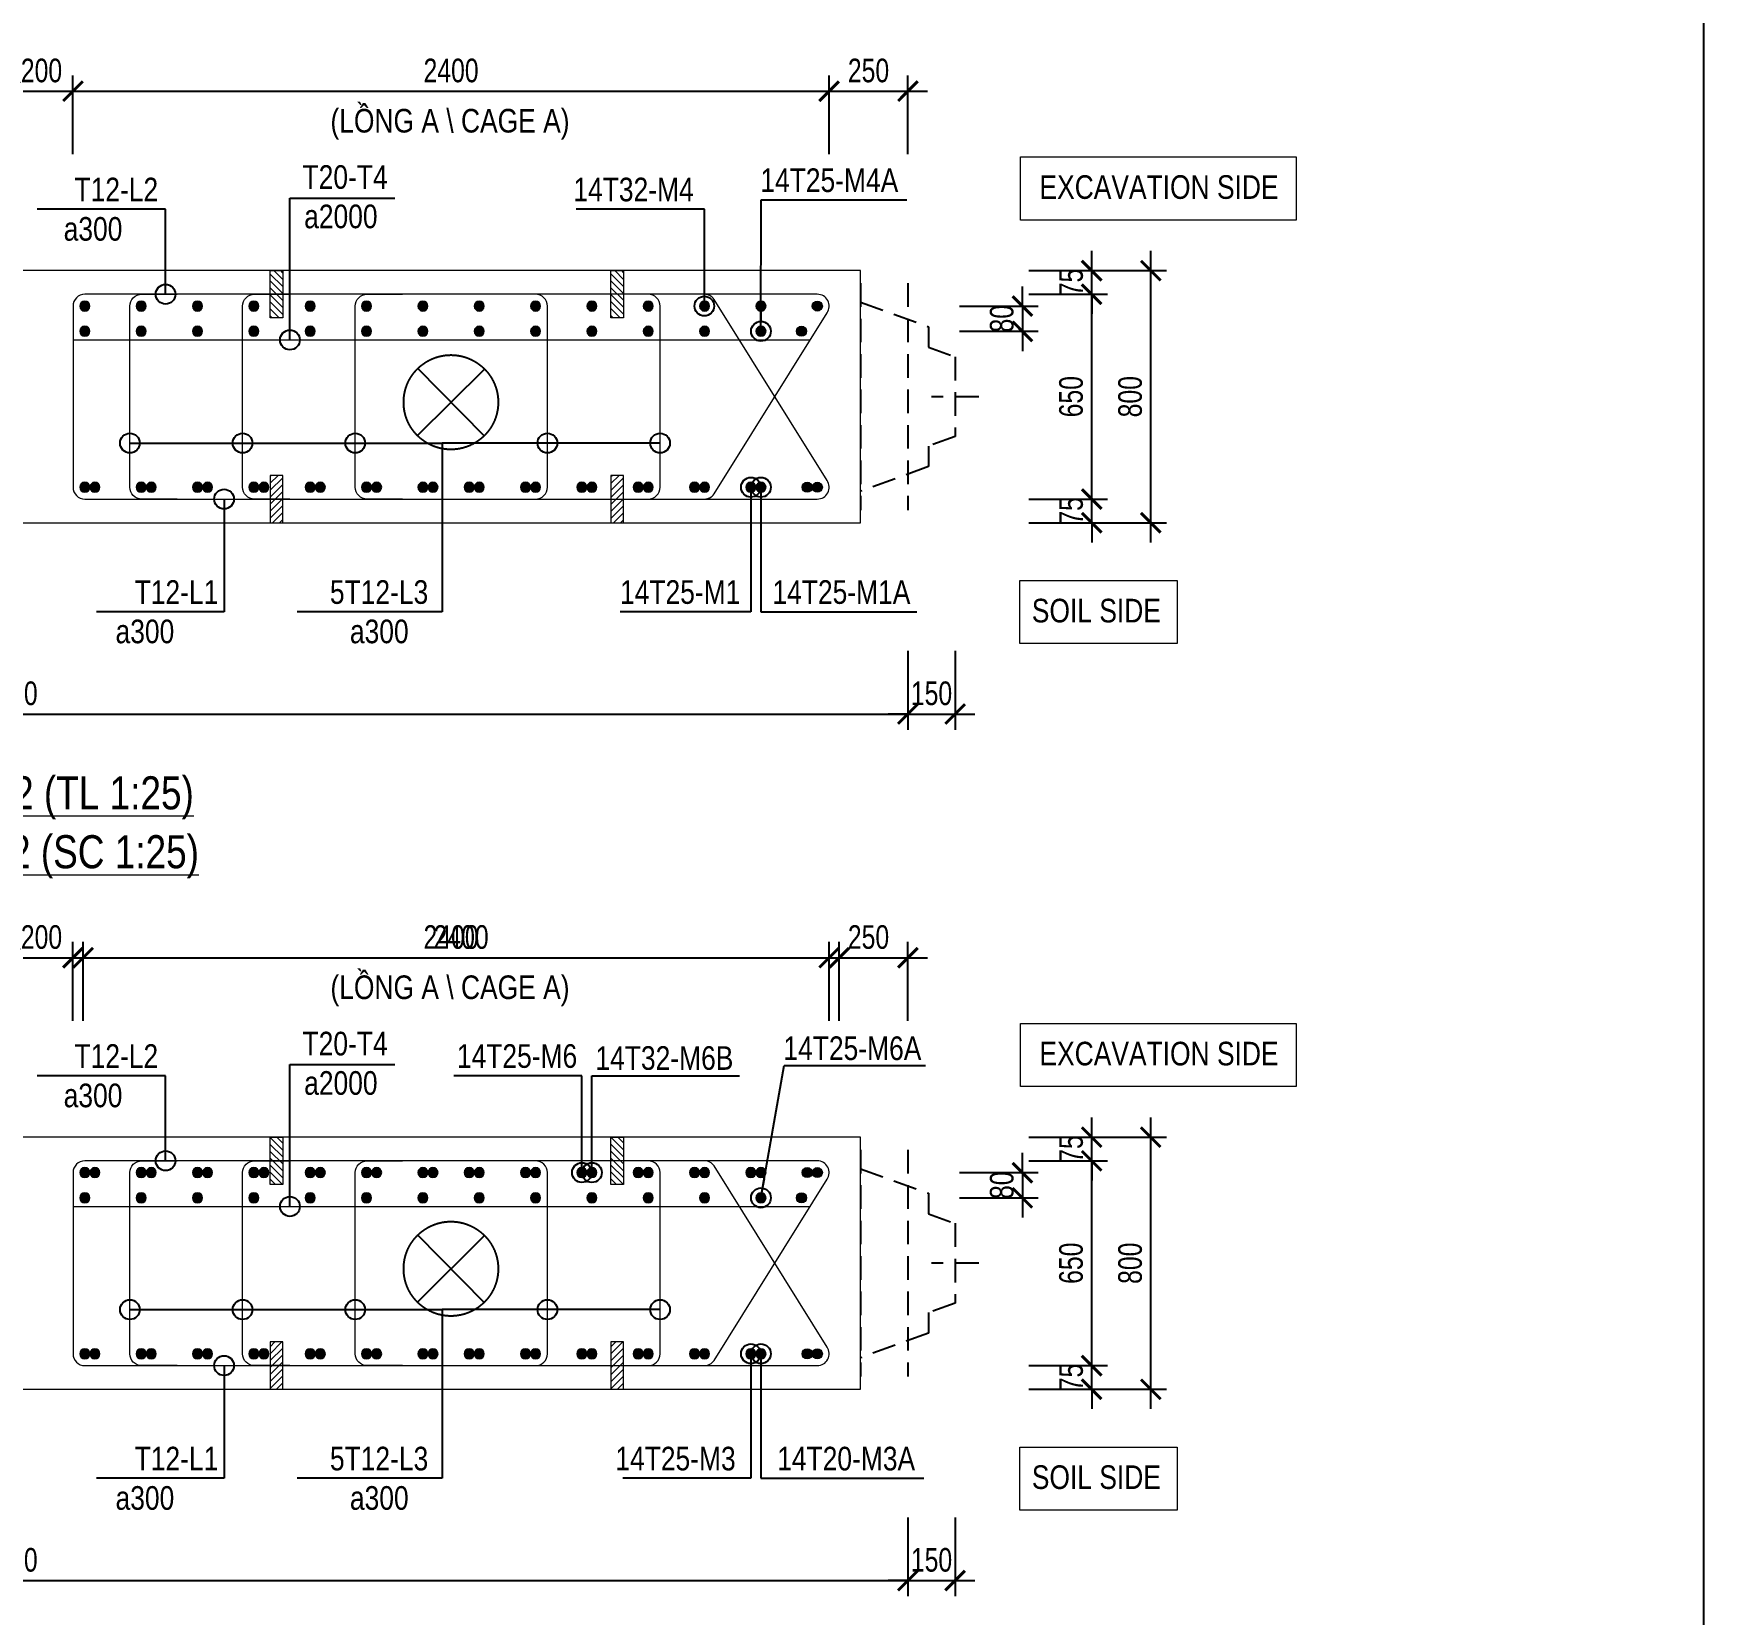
# Model space of a CAD drawing. Header units: millimetres. Extents: x 2746337 to 7547699, y -363432 to 15720.
# Drawn here: x 2818645 to 2839854, y -126218 to -106147 of the extents above; entities that cross this region are included whole.
import ezdxf
from ezdxf.enums import TextEntityAlignment as Align

# ---------------------------------------------------------------- set-up
doc = ezdxf.new("R2010")
doc.units = ezdxf.units.MM
doc.header["$LTSCALE"] = 1200
doc.header["$PDMODE"] = 3
doc.linetypes.add('CENTER', pattern=[2, 1.25, -0.25, 0.25, -0.25])
doc.linetypes.add('HIDDEN', pattern=[0.375, 0.25, -0.125])
for name, color, linetype, lineweight in [('5', 5, 'Continuous', 13), ('BOUND', 3, 'Continuous', 20), ('CWS', 8, 'HIDDEN', 9), ('ENOTE', 2, 'Continuous', 15), ('GRID', 74, 'CENTER', 15), ('K-THUOC', 1, 'Continuous', 18), ('LEADER', 8, 'Continuous', 9), ('MCT', 6, 'Continuous', 20), ('TEXTEN', 3, 'Continuous', 13), ('TEXTMA', 2, 'Continuous', 13), ('TEXTVN', 2, 'Continuous', 20), ('TIE', 4, 'Continuous', 13)]:
    doc.layers.add(name, color=color, linetype=linetype, lineweight=lineweight)
doc.layers.add('CDC.04.HIDDEN', color=8, linetype='HIDDEN')
doc.layers.add('MIE', color=5, linetype='HIDDEN')
doc.styles.add('DB_Arial', font='arial.ttf', dxfattribs={"width": 0.8})
doc.styles.add('SMTEXT', font='arial.ttf', dxfattribs={"width": 0.75})
doc.dimstyles.new('BSV25', dxfattribs={"dimtxt": 300, "dimasz": 250, "dimexe": 200, "dimexo": 0, "dimgap": 108, "dimtad": 1, "dimdec": 0, "dimlfac": 0.25, "dimdsep": 46, "dimtxsty": 'SMTEXT', "dimblk": 'ARCHTICK', "dimcen": 100, "dimdle": 250, "dimclrd": 256, "dimclre": 256, "dimclrt": 2, "dimadec": 0, "dimazin": 0, "dimtfac": 1, "dimtdec": 0, "dimtix": 1, "dimtmove": 2, "dimatfit": 3, "dimfxl": 800, "dimfxlon": 1, "dimtolj": 1, "dimtzin": 0, "dimarcsym": 0})

# ---------------------------------------------------------------- blocks, each defined once
blk = doc.blocks.new('cws800')
at = {"layer": 'CDC.04.HIDDEN'}
for p, q in [((-600, 1440), (-600, -1440)), ((0, 1440), (0, -1440))]:
    blk.add_line(p, q, dxfattribs=at)
for points in [[(0, 1200), (-860, 888), (-860, 627), (-1200, 507), (-1200, -507), (-860, -627), (-860, -888), (0, -1200)], [(-1500, 0), (-900, 0)]]:
    blk.add_lwpolyline(points, dxfattribs=at)
blk = doc.blocks.new('mct1')
at = {"lineweight": 9}
h = blk.add_hatch(color=256, dxfattribs=at)
h.dxf.hatch_style = 1
h.paths.add_polyline_path([(-16, 0, 1), (16, 0, 1)])
blk.add_circle((0, 0), 16, dxfattribs=at)
blk = doc.blocks.new('_ArchTick')
at = {"color": 0, "linetype": 'ByBlock', "const_width": 0.15}
blk.add_lwpolyline([(-0.5, -0.5), (0.5, 0.5)], dxfattribs=at)
blk = doc.blocks.new('*D1013')
at = {"layer": 'Defpoints', "color": 0, "transparency": 16777216}
for p in [(2829150, -109158), (2832834, -109158), (2829150, -112358)]:
    blk.add_point(p, dxfattribs=at)
at = {"layer": 'K-THUOC', "lineweight": -2, "transparency": 16777216}
for p, q in [((2832834, -112608), (2832834, -108908)), ((2832034, -109158), (2833034, -109158)), ((2832034, -112358), (2833034, -112358))]:
    blk.add_line(p, q, dxfattribs=at)
at = {"layer": 'K-THUOC', "lineweight": -2, "transparency": 16777216, "xscale": 250, "yscale": 250, "zscale": 250}
for p, rotation in [((2832834, -109158), 90), ((2832834, -112358), 270)]:
    blk.add_blockref('_ArchTick', p, dxfattribs=dict(at, rotation=rotation))
at = {"layer": 'K-THUOC', "color": 2, "transparency": 16777216, "insert": (2832573, -110758), "char_height": 300, "attachment_point": 5, "rotation": 90, "style": 'SMTEXT'}
blk.add_mtext('\\A1;800', dxfattribs=at)
blk = doc.blocks.new('*D1014')
at = {"layer": 'Defpoints', "color": 0, "transparency": 16777216}
for p in [(2829150, -112058), (2832084, -112058), (2829150, -112358)]:
    blk.add_point(p, dxfattribs=at)
at = {"layer": 'K-THUOC', "lineweight": -2, "transparency": 16777216}
for p, q in [((2832084, -112058), (2832084, -111808)), ((2831284, -112058), (2832284, -112058)), ((2832084, -112358), (2832084, -112058)), ((2831284, -112358), (2832284, -112358)), ((2832084, -112358), (2832084, -112608))]:
    blk.add_line(p, q, dxfattribs=at)
at = {"layer": 'K-THUOC', "lineweight": -2, "transparency": 16777216, "xscale": 250, "yscale": 250, "zscale": 250}
for p, rotation in [((2832084, -112058), 270), ((2832084, -112358), 90)]:
    blk.add_blockref('_ArchTick', p, dxfattribs=dict(at, rotation=rotation))
at = {"layer": 'K-THUOC', "color": 2, "transparency": 16777216, "insert": (2831824, -112208), "char_height": 300, "attachment_point": 5, "rotation": 90, "style": 'SMTEXT'}
blk.add_mtext('\\A1;75', dxfattribs=at)
blk = doc.blocks.new('*D1015')
at = {"layer": 'Defpoints', "color": 0, "transparency": 16777216}
for p in [(2829150, -109458), (2832084, -109458), (2829150, -112058)]:
    blk.add_point(p, dxfattribs=at)
at = {"layer": 'K-THUOC', "lineweight": -2, "transparency": 16777216}
for p, q in [((2832084, -112308), (2832084, -109208)), ((2831284, -109458), (2832284, -109458)), ((2831284, -112058), (2832284, -112058))]:
    blk.add_line(p, q, dxfattribs=at)
at = {"layer": 'K-THUOC', "lineweight": -2, "transparency": 16777216, "xscale": 250, "yscale": 250, "zscale": 250}
for p, rotation in [((2832084, -109458), 90), ((2832084, -112058), 270)]:
    blk.add_blockref('_ArchTick', p, dxfattribs=dict(at, rotation=rotation))
at = {"layer": 'K-THUOC', "color": 2, "transparency": 16777216, "insert": (2831823, -110758), "char_height": 300, "attachment_point": 5, "rotation": 90, "style": 'SMTEXT'}
blk.add_mtext('\\A1;650', dxfattribs=at)
blk = doc.blocks.new('*D1016')
at = {"layer": 'Defpoints', "color": 0, "transparency": 16777216}
for p in [(2829150, -109158), (2832084, -109158), (2829150, -109458)]:
    blk.add_point(p, dxfattribs=at)
at = {"layer": 'K-THUOC', "lineweight": -2, "transparency": 16777216}
for p, q in [((2832084, -109158), (2832084, -108908)), ((2831284, -109158), (2832284, -109158)), ((2832084, -109458), (2832084, -109158)), ((2831284, -109458), (2832284, -109458)), ((2832084, -109458), (2832084, -109708))]:
    blk.add_line(p, q, dxfattribs=at)
at = {"layer": 'K-THUOC', "lineweight": -2, "transparency": 16777216, "xscale": 250, "yscale": 250, "zscale": 250}
for p, rotation in [((2832084, -109158), 270), ((2832084, -109458), 90)]:
    blk.add_blockref('_ArchTick', p, dxfattribs=dict(at, rotation=rotation))
at = {"layer": 'K-THUOC', "color": 2, "transparency": 16777216, "insert": (2831824, -109308), "char_height": 300, "attachment_point": 5, "rotation": 90, "style": 'SMTEXT'}
blk.add_mtext('\\A1;75', dxfattribs=at)
blk = doc.blocks.new('sp')
at = {"layer": '5', "lineweight": 20}
h = blk.add_hatch(dxfattribs=at)
h.set_pattern_fill('ANSI31', color=256, scale=500)
h.set_pattern_definition([(45, (0, 0), (-44.194, 44.194), [])])
h.paths.add_polyline_path([(80, 300), (-80, 300), (-80, -300), (80, -300)])
blk.add_lwpolyline([(-80, -300), (80, -300), (80, 300), (-80, 300)], close=True, dxfattribs=at)
blk = doc.blocks.new('tremie')
at = {"layer": 'MIE', "color": 74, "ltscale": 1000}
for p, q in [((424, -424), (-424, 424)), ((424, 424), (-424, -424))]:
    blk.add_line(p, q, dxfattribs=at)
at = {"layer": 'MIE', "ltscale": 500}
blk.add_circle((0, 0), 600, dxfattribs=at)
blk = doc.blocks.new('*D1020')
at = {"layer": 'Defpoints', "color": 0, "transparency": 16777216}
for p in [(2819148, -106880), (2818348, -109608), (2819148, -109608)]:
    blk.add_point(p, dxfattribs=at)
at = {"layer": 'K-THUOC', "lineweight": -2, "transparency": 16777216}
for p, q in [((2818348, -107680), (2818348, -106680)), ((2819148, -107680), (2819148, -106680)), ((2818098, -106880), (2819398, -106880))]:
    blk.add_line(p, q, dxfattribs=at)
at = {"layer": 'K-THUOC', "lineweight": -2, "transparency": 16777216, "xscale": 250, "yscale": 250, "zscale": 250, "rotation": 180}
blk.add_blockref('_ArchTick', (2818348, -106880), dxfattribs=at)
at = {"layer": 'K-THUOC', "lineweight": -2, "transparency": 16777216, "xscale": 250, "yscale": 250, "zscale": 250}
blk.add_blockref('_ArchTick', (2819148, -106880), dxfattribs=at)
at = {"layer": 'K-THUOC', "color": 2, "transparency": 16777216, "insert": (2818748, -106619), "char_height": 300, "attachment_point": 5, "style": 'SMTEXT'}
blk.add_mtext('\\A1;200', dxfattribs=at)
blk = doc.blocks.new('*D1021')
at = {"layer": 'Defpoints', "color": 0, "transparency": 16777216}
for p in [(2828750, -106880), (2819148, -109608), (2828750, -109608)]:
    blk.add_point(p, dxfattribs=at)
at = {"layer": 'K-THUOC', "lineweight": -2, "transparency": 16777216}
for p, q in [((2819148, -107680), (2819148, -106680)), ((2828750, -107680), (2828750, -106680)), ((2818898, -106880), (2829000, -106880))]:
    blk.add_line(p, q, dxfattribs=at)
at = {"layer": 'K-THUOC', "lineweight": -2, "transparency": 16777216, "xscale": 250, "yscale": 250, "zscale": 250, "rotation": 180}
blk.add_blockref('_ArchTick', (2819148, -106880), dxfattribs=at)
at = {"layer": 'K-THUOC', "lineweight": -2, "transparency": 16777216, "xscale": 250, "yscale": 250, "zscale": 250}
blk.add_blockref('_ArchTick', (2828750, -106880), dxfattribs=at)
at = {"layer": 'K-THUOC', "color": 2, "transparency": 16777216, "insert": (2823949, -106619), "char_height": 300, "attachment_point": 5, "style": 'SMTEXT'}
blk.add_mtext('\\A1;2400', dxfattribs=at)
blk = doc.blocks.new('*D1022')
at = {"layer": 'Defpoints', "color": 0, "transparency": 16777216}
for p in [(2829750, -106880), (2829750, -109317), (2828750, -109608)]:
    blk.add_point(p, dxfattribs=at)
at = {"layer": 'K-THUOC', "lineweight": -2, "transparency": 16777216}
for p, q in [((2828750, -107680), (2828750, -106680)), ((2829750, -107680), (2829750, -106680)), ((2828500, -106880), (2830000, -106880))]:
    blk.add_line(p, q, dxfattribs=at)
at = {"layer": 'K-THUOC', "lineweight": -2, "transparency": 16777216, "xscale": 250, "yscale": 250, "zscale": 250, "rotation": 180}
blk.add_blockref('_ArchTick', (2828750, -106880), dxfattribs=at)
at = {"layer": 'K-THUOC', "lineweight": -2, "transparency": 16777216, "xscale": 250, "yscale": 250, "zscale": 250}
blk.add_blockref('_ArchTick', (2829750, -106880), dxfattribs=at)
at = {"layer": 'K-THUOC', "color": 2, "transparency": 16777216, "insert": (2829250, -106619), "char_height": 300, "attachment_point": 5, "style": 'SMTEXT'}
blk.add_mtext('\\A1;250', dxfattribs=at)
blk = doc.blocks.new('*D1023')
at = {"layer": 'Defpoints', "color": 0, "transparency": 16777216}
for p in [(2829750, -112198), (2806950, -114403), (2829750, -114786)]:
    blk.add_point(p, dxfattribs=at)
at = {"layer": 'K-THUOC', "lineweight": -2, "transparency": 16777216}
for p, q in [((2829750, -113986), (2829750, -114986)), ((2806950, -114403), (2806950, -114986)), ((2806700, -114786), (2830000, -114786))]:
    blk.add_line(p, q, dxfattribs=at)
at = {"layer": 'K-THUOC', "lineweight": -2, "transparency": 16777216, "xscale": 250, "yscale": 250, "zscale": 250, "rotation": 180}
blk.add_blockref('_ArchTick', (2806950, -114786), dxfattribs=at)
at = {"layer": 'K-THUOC', "lineweight": -2, "transparency": 16777216, "xscale": 250, "yscale": 250, "zscale": 250}
blk.add_blockref('_ArchTick', (2829750, -114786), dxfattribs=at)
at = {"layer": 'K-THUOC', "color": 2, "transparency": 16777216, "insert": (2818350, -114525), "char_height": 300, "attachment_point": 5, "style": 'SMTEXT'}
blk.add_mtext('\\A1;5700', dxfattribs=at)
blk = doc.blocks.new('*D1024')
at = {"layer": 'Defpoints', "color": 0, "transparency": 16777216}
for p in [(2830350, -111265), (2829750, -112198), (2830350, -114786)]:
    blk.add_point(p, dxfattribs=at)
at = {"layer": 'K-THUOC', "lineweight": -2, "transparency": 16777216}
for p, q in [((2829750, -113986), (2829750, -114986)), ((2830350, -113986), (2830350, -114986)), ((2829750, -114786), (2829500, -114786)), ((2829750, -114786), (2830350, -114786)), ((2830350, -114786), (2830600, -114786))]:
    blk.add_line(p, q, dxfattribs=at)
at = {"layer": 'K-THUOC', "lineweight": -2, "transparency": 16777216, "xscale": 250, "yscale": 250, "zscale": 250}
blk.add_blockref('_ArchTick', (2829750, -114786), dxfattribs=at)
at = {"layer": 'K-THUOC', "lineweight": -2, "transparency": 16777216, "xscale": 250, "yscale": 250, "zscale": 250, "rotation": 180}
blk.add_blockref('_ArchTick', (2830350, -114786), dxfattribs=at)
at = {"layer": 'K-THUOC', "color": 2, "transparency": 16777216, "insert": (2830050, -114525), "char_height": 300, "attachment_point": 5, "style": 'SMTEXT'}
blk.add_mtext('\\A1;150', dxfattribs=at)
blk = doc.blocks.new('*D1025')
at = {"layer": 'Defpoints', "color": 0, "transparency": 16777216}
for p in [(2829150, -120158), (2832834, -120158), (2829150, -123358)]:
    blk.add_point(p, dxfattribs=at)
at = {"layer": 'K-THUOC', "lineweight": -2, "transparency": 16777216}
for p, q in [((2832834, -123608), (2832834, -119908)), ((2832034, -120158), (2833034, -120158)), ((2832034, -123358), (2833034, -123358))]:
    blk.add_line(p, q, dxfattribs=at)
at = {"layer": 'K-THUOC', "lineweight": -2, "transparency": 16777216, "xscale": 250, "yscale": 250, "zscale": 250}
for p, rotation in [((2832834, -120158), 90), ((2832834, -123358), 270)]:
    blk.add_blockref('_ArchTick', p, dxfattribs=dict(at, rotation=rotation))
at = {"layer": 'K-THUOC', "color": 2, "transparency": 16777216, "insert": (2832573, -121758), "char_height": 300, "attachment_point": 5, "rotation": 90, "style": 'SMTEXT'}
blk.add_mtext('\\A1;800', dxfattribs=at)
blk = doc.blocks.new('*D1026')
at = {"layer": 'Defpoints', "color": 0, "transparency": 16777216}
for p in [(2829150, -123058), (2832084, -123058), (2829150, -123358)]:
    blk.add_point(p, dxfattribs=at)
at = {"layer": 'K-THUOC', "lineweight": -2, "transparency": 16777216}
for p, q in [((2832084, -123058), (2832084, -122808)), ((2831284, -123058), (2832284, -123058)), ((2832084, -123358), (2832084, -123058)), ((2831284, -123358), (2832284, -123358)), ((2832084, -123358), (2832084, -123608))]:
    blk.add_line(p, q, dxfattribs=at)
at = {"layer": 'K-THUOC', "lineweight": -2, "transparency": 16777216, "xscale": 250, "yscale": 250, "zscale": 250}
for p, rotation in [((2832084, -123058), 270), ((2832084, -123358), 90)]:
    blk.add_blockref('_ArchTick', p, dxfattribs=dict(at, rotation=rotation))
at = {"layer": 'K-THUOC', "color": 2, "transparency": 16777216, "insert": (2831824, -123208), "char_height": 300, "attachment_point": 5, "rotation": 90, "style": 'SMTEXT'}
blk.add_mtext('\\A1;75', dxfattribs=at)
blk = doc.blocks.new('*D1027')
at = {"layer": 'Defpoints', "color": 0, "transparency": 16777216}
for p in [(2829150, -120458), (2832084, -120458), (2829150, -123058)]:
    blk.add_point(p, dxfattribs=at)
at = {"layer": 'K-THUOC', "lineweight": -2, "transparency": 16777216}
for p, q in [((2832084, -123308), (2832084, -120208)), ((2831284, -120458), (2832284, -120458)), ((2831284, -123058), (2832284, -123058))]:
    blk.add_line(p, q, dxfattribs=at)
at = {"layer": 'K-THUOC', "lineweight": -2, "transparency": 16777216, "xscale": 250, "yscale": 250, "zscale": 250}
for p, rotation in [((2832084, -120458), 90), ((2832084, -123058), 270)]:
    blk.add_blockref('_ArchTick', p, dxfattribs=dict(at, rotation=rotation))
at = {"layer": 'K-THUOC', "color": 2, "transparency": 16777216, "insert": (2831823, -121758), "char_height": 300, "attachment_point": 5, "rotation": 90, "style": 'SMTEXT'}
blk.add_mtext('\\A1;650', dxfattribs=at)
blk = doc.blocks.new('*D1028')
at = {"layer": 'Defpoints', "color": 0, "transparency": 16777216}
for p in [(2829150, -120158), (2832084, -120158), (2829150, -120458)]:
    blk.add_point(p, dxfattribs=at)
at = {"layer": 'K-THUOC', "lineweight": -2, "transparency": 16777216}
for p, q in [((2832084, -120158), (2832084, -119908)), ((2831284, -120158), (2832284, -120158)), ((2832084, -120458), (2832084, -120158)), ((2831284, -120458), (2832284, -120458)), ((2832084, -120458), (2832084, -120708))]:
    blk.add_line(p, q, dxfattribs=at)
at = {"layer": 'K-THUOC', "lineweight": -2, "transparency": 16777216, "xscale": 250, "yscale": 250, "zscale": 250}
for p, rotation in [((2832084, -120158), 270), ((2832084, -120458), 90)]:
    blk.add_blockref('_ArchTick', p, dxfattribs=dict(at, rotation=rotation))
at = {"layer": 'K-THUOC', "color": 2, "transparency": 16777216, "insert": (2831824, -120308), "char_height": 300, "attachment_point": 5, "rotation": 90, "style": 'SMTEXT'}
blk.add_mtext('\\A1;75', dxfattribs=at)
blk = doc.blocks.new('*D1032')
at = {"layer": 'Defpoints', "color": 0, "transparency": 16777216}
for p in [(2819148, -117880), (2818348, -120608), (2819148, -120608)]:
    blk.add_point(p, dxfattribs=at)
at = {"layer": 'K-THUOC', "lineweight": -2, "transparency": 16777216}
for p, q in [((2818348, -118680), (2818348, -117680)), ((2819148, -118680), (2819148, -117680)), ((2818098, -117880), (2819398, -117880))]:
    blk.add_line(p, q, dxfattribs=at)
at = {"layer": 'K-THUOC', "lineweight": -2, "transparency": 16777216, "xscale": 250, "yscale": 250, "zscale": 250, "rotation": 180}
blk.add_blockref('_ArchTick', (2818348, -117880), dxfattribs=at)
at = {"layer": 'K-THUOC', "lineweight": -2, "transparency": 16777216, "xscale": 250, "yscale": 250, "zscale": 250}
blk.add_blockref('_ArchTick', (2819148, -117880), dxfattribs=at)
at = {"layer": 'K-THUOC', "color": 2, "transparency": 16777216, "insert": (2818748, -117619), "char_height": 300, "attachment_point": 5, "style": 'SMTEXT'}
blk.add_mtext('\\A1;200', dxfattribs=at)
blk = doc.blocks.new('*D1033')
at = {"layer": 'Defpoints', "color": 0, "transparency": 16777216}
for p in [(2828750, -117880), (2819148, -120608), (2828750, -120608)]:
    blk.add_point(p, dxfattribs=at)
at = {"layer": 'K-THUOC', "lineweight": -2, "transparency": 16777216}
for p, q in [((2819148, -118680), (2819148, -117680)), ((2828750, -118680), (2828750, -117680)), ((2818898, -117880), (2829000, -117880))]:
    blk.add_line(p, q, dxfattribs=at)
at = {"layer": 'K-THUOC', "lineweight": -2, "transparency": 16777216, "xscale": 250, "yscale": 250, "zscale": 250, "rotation": 180}
blk.add_blockref('_ArchTick', (2819148, -117880), dxfattribs=at)
at = {"layer": 'K-THUOC', "lineweight": -2, "transparency": 16777216, "xscale": 250, "yscale": 250, "zscale": 250}
blk.add_blockref('_ArchTick', (2828750, -117880), dxfattribs=at)
at = {"layer": 'K-THUOC', "color": 2, "transparency": 16777216, "insert": (2823949, -117619), "char_height": 300, "attachment_point": 5, "style": 'SMTEXT'}
blk.add_mtext('\\A1;2400', dxfattribs=at)
blk = doc.blocks.new('*D1034')
at = {"layer": 'Defpoints', "color": 0, "transparency": 16777216}
for p in [(2829750, -117880), (2829750, -120317), (2828750, -120608)]:
    blk.add_point(p, dxfattribs=at)
at = {"layer": 'K-THUOC', "lineweight": -2, "transparency": 16777216}
for p, q in [((2828750, -118680), (2828750, -117680)), ((2829750, -118680), (2829750, -117680)), ((2828500, -117880), (2830000, -117880))]:
    blk.add_line(p, q, dxfattribs=at)
at = {"layer": 'K-THUOC', "lineweight": -2, "transparency": 16777216, "xscale": 250, "yscale": 250, "zscale": 250, "rotation": 180}
blk.add_blockref('_ArchTick', (2828750, -117880), dxfattribs=at)
at = {"layer": 'K-THUOC', "lineweight": -2, "transparency": 16777216, "xscale": 250, "yscale": 250, "zscale": 250}
blk.add_blockref('_ArchTick', (2829750, -117880), dxfattribs=at)
at = {"layer": 'K-THUOC', "color": 2, "transparency": 16777216, "insert": (2829250, -117619), "char_height": 300, "attachment_point": 5, "style": 'SMTEXT'}
blk.add_mtext('\\A1;250', dxfattribs=at)
blk = doc.blocks.new('*D1035')
at = {"layer": 'Defpoints', "color": 0, "transparency": 16777216}
for p in [(2829750, -123198), (2806950, -125403), (2829750, -125786)]:
    blk.add_point(p, dxfattribs=at)
at = {"layer": 'K-THUOC', "lineweight": -2, "transparency": 16777216}
for p, q in [((2829750, -124986), (2829750, -125986)), ((2806950, -125403), (2806950, -125986)), ((2806700, -125786), (2830000, -125786))]:
    blk.add_line(p, q, dxfattribs=at)
at = {"layer": 'K-THUOC', "lineweight": -2, "transparency": 16777216, "xscale": 250, "yscale": 250, "zscale": 250, "rotation": 180}
blk.add_blockref('_ArchTick', (2806950, -125786), dxfattribs=at)
at = {"layer": 'K-THUOC', "lineweight": -2, "transparency": 16777216, "xscale": 250, "yscale": 250, "zscale": 250}
blk.add_blockref('_ArchTick', (2829750, -125786), dxfattribs=at)
at = {"layer": 'K-THUOC', "color": 2, "transparency": 16777216, "insert": (2818350, -125525), "char_height": 300, "attachment_point": 5, "style": 'SMTEXT'}
blk.add_mtext('\\A1;5700', dxfattribs=at)
blk = doc.blocks.new('*D1036')
at = {"layer": 'Defpoints', "color": 0, "transparency": 16777216}
for p in [(2830350, -122265), (2829750, -123198), (2830350, -125786)]:
    blk.add_point(p, dxfattribs=at)
at = {"layer": 'K-THUOC', "lineweight": -2, "transparency": 16777216}
for p, q in [((2829750, -124986), (2829750, -125986)), ((2830350, -124986), (2830350, -125986)), ((2829750, -125786), (2829500, -125786)), ((2829750, -125786), (2830350, -125786)), ((2830350, -125786), (2830600, -125786))]:
    blk.add_line(p, q, dxfattribs=at)
at = {"layer": 'K-THUOC', "lineweight": -2, "transparency": 16777216, "xscale": 250, "yscale": 250, "zscale": 250}
blk.add_blockref('_ArchTick', (2829750, -125786), dxfattribs=at)
at = {"layer": 'K-THUOC', "lineweight": -2, "transparency": 16777216, "xscale": 250, "yscale": 250, "zscale": 250, "rotation": 180}
blk.add_blockref('_ArchTick', (2830350, -125786), dxfattribs=at)
at = {"layer": 'K-THUOC', "color": 2, "transparency": 16777216, "insert": (2830050, -125525), "char_height": 300, "attachment_point": 5, "style": 'SMTEXT'}
blk.add_mtext('\\A1;150', dxfattribs=at)
blk = doc.blocks.new('*D1062')
at = {"layer": 'Defpoints', "color": 0, "transparency": 16777216}
for p in [(2828878, -117880), (2819276, -120608), (2828878, -120608)]:
    blk.add_point(p, dxfattribs=at)
at = {"layer": 'K-THUOC', "lineweight": -2, "transparency": 16777216}
for p, q in [((2819276, -118680), (2819276, -117680)), ((2828878, -118680), (2828878, -117680)), ((2819026, -117880), (2829128, -117880))]:
    blk.add_line(p, q, dxfattribs=at)
at = {"layer": 'K-THUOC', "lineweight": -2, "transparency": 16777216, "xscale": 250, "yscale": 250, "zscale": 250, "rotation": 180}
blk.add_blockref('_ArchTick', (2819276, -117880), dxfattribs=at)
at = {"layer": 'K-THUOC', "lineweight": -2, "transparency": 16777216, "xscale": 250, "yscale": 250, "zscale": 250}
blk.add_blockref('_ArchTick', (2828878, -117880), dxfattribs=at)
at = {"layer": 'K-THUOC', "color": 2, "transparency": 16777216, "insert": (2824077, -117619), "char_height": 300, "attachment_point": 5, "style": 'SMTEXT'}
blk.add_mtext('\\A1;2400', dxfattribs=at)
blk = doc.blocks.new('*D1204')
at = {"layer": 'Defpoints', "color": 0, "transparency": 16777216}
for p in [(2828600, -109608), (2828400, -109928), (2831204, -109928)]:
    blk.add_point(p, dxfattribs=at)
at = {"layer": 'K-THUOC', "lineweight": -2, "transparency": 16777216}
for p, q in [((2831204, -109608), (2831204, -109358)), ((2830404, -109608), (2831404, -109608)), ((2831204, -109608), (2831204, -109928)), ((2830404, -109928), (2831404, -109928)), ((2831204, -109928), (2831204, -110178))]:
    blk.add_line(p, q, dxfattribs=at)
at = {"layer": 'K-THUOC', "lineweight": -2, "transparency": 16777216, "xscale": 250, "yscale": 250, "zscale": 250}
for p, rotation in [((2831204, -109608), 270), ((2831204, -109928), 90)]:
    blk.add_blockref('_ArchTick', p, dxfattribs=dict(at, rotation=rotation))
at = {"layer": 'K-THUOC', "color": 2, "transparency": 16777216, "insert": (2830943, -109768), "char_height": 300, "attachment_point": 5, "rotation": 90, "style": 'SMTEXT'}
blk.add_mtext('\\A1;80', dxfattribs=at)
blk = doc.blocks.new('*D1205')
at = {"layer": 'Defpoints', "color": 0, "transparency": 16777216}
for p in [(2828600, -120608), (2828400, -120928), (2831204, -120928)]:
    blk.add_point(p, dxfattribs=at)
at = {"layer": 'K-THUOC', "lineweight": -2, "transparency": 16777216}
for p, q in [((2831204, -120608), (2831204, -120358)), ((2830404, -120608), (2831404, -120608)), ((2831204, -120608), (2831204, -120928)), ((2830404, -120928), (2831404, -120928)), ((2831204, -120928), (2831204, -121178))]:
    blk.add_line(p, q, dxfattribs=at)
at = {"layer": 'K-THUOC', "lineweight": -2, "transparency": 16777216, "xscale": 250, "yscale": 250, "zscale": 250}
for p, rotation in [((2831204, -120608), 270), ((2831204, -120928), 90)]:
    blk.add_blockref('_ArchTick', p, dxfattribs=dict(at, rotation=rotation))
at = {"layer": 'K-THUOC', "color": 2, "transparency": 16777216, "insert": (2830943, -120768), "char_height": 300, "attachment_point": 5, "rotation": 90, "style": 'SMTEXT'}
blk.add_mtext('\\A1;80', dxfattribs=at)

msp = doc.modelspace()

# ---------------------------------------------------------------- linework, layer by layer
msp.add_lwpolyline([(2746337, -88114), (2839854.3, -88114), (2839854.3, -165266.4), (2746337, -165266.4)], close=True)
at = {"layer": 'BOUND'}
for points in [[(2829149.7, -109157.7), (2806349.7, -109157.7), (2806349.7, -112357.7), (2829149.7, -112357.7)], [(2829149.7, -120157.7), (2806349.7, -120157.7), (2806349.7, -123357.7), (2829149.7, -123357.7)]]:
    msp.add_lwpolyline(points, close=True, dxfattribs=at)
at = {"layer": 'ENOTE'}
for points in [[(2831181.7, -107715.1), (2834681.7, -107715.1), (2834681.7, -108515.1), (2831181.7, -108515.1)], [(2831171.1, -113091.7), (2833171.1, -113091.7), (2833171.1, -113891.7), (2831171.1, -113891.7)], [(2831181.7, -118715.1), (2834681.7, -118715.1), (2834681.7, -119515.1), (2831181.7, -119515.1)], [(2831171.1, -124091.7), (2833171.1, -124091.7), (2833171.1, -124891.7), (2831171.1, -124891.7)]]:
    msp.add_lwpolyline(points, close=True, dxfattribs=at)
at = {"layer": 'TIE'}
for p, q in [((2819148.4, -110037.7), (2828508.3, -110037.7)), ((2819148.4, -121037.7), (2828508.3, -121037.7))]:
    msp.add_line(p, q, dxfattribs=at)
for points in [[(2827166.5, -112057.7, 0.2467092), (2827290, -111992.8), (2828723.2, -109692.8, 0.6042234), (2828599.7, -109457.7), (2819298.4, -109457.7, 0.4142136), (2819148.4, -109607.7), (2819148.4, -111907.7, 0.4142136), (2819298.4, -112057.7), (2828599.7, -112057.7, 0.6042234), (2828723.2, -111822.6), (2827290, -109522.6, 0.2467092), (2827166.5, -109457.7)], [(2820470.1, -112057.7), (2820020.1, -112057.7, -0.4142136), (2819870.1, -111907.7), (2819870.1, -109607.7, -0.4142136), (2820020.1, -109457.7), (2820470.1, -109457.7)], [(2821901.1, -112057.7), (2821451.1, -112057.7, -0.4142136), (2821301.1, -111907.7), (2821301.1, -109607.7, -0.4142136), (2821451.1, -109457.7), (2821901.1, -109457.7)], [(2823332, -112057.7), (2822882, -112057.7, -0.4142136), (2822732, -111907.7), (2822732, -109607.7, -0.4142136), (2822882, -109457.7), (2823332, -109457.7)], [(2825022.3, -112057.7, 0.4142136), (2825172.3, -111907.7), (2825172.3, -109607.7, 0.4142136), (2825022.3, -109457.7)], [(2826453.3, -112057.7, 0.4142136), (2826603.3, -111907.7), (2826603.3, -109607.7, 0.4142136), (2826453.3, -109457.7)], [(2827166.5, -123057.7, 0.2467092), (2827290, -122992.8), (2828723.2, -120692.8, 0.6042234), (2828599.7, -120457.7), (2819298.4, -120457.7, 0.4142136), (2819148.4, -120607.7), (2819148.4, -122907.7, 0.4142136), (2819298.4, -123057.7), (2828599.7, -123057.7, 0.6042234), (2828723.2, -122822.6), (2827290, -120522.6, 0.2467092), (2827166.5, -120457.7)], [(2820470.1, -123057.7), (2820020.1, -123057.7, -0.4142136), (2819870.1, -122907.7), (2819870.1, -120607.7, -0.4142136), (2820020.1, -120457.7), (2820470.1, -120457.7)], [(2821901.1, -123057.7), (2821451.1, -123057.7, -0.4142136), (2821301.1, -122907.7), (2821301.1, -120607.7, -0.4142136), (2821451.1, -120457.7), (2821901.1, -120457.7)], [(2823332, -123057.7), (2822882, -123057.7, -0.4142136), (2822732, -122907.7), (2822732, -120607.7, -0.4142136), (2822882, -120457.7), (2823332, -120457.7)], [(2825022.3, -123057.7, 0.4142136), (2825172.3, -122907.7), (2825172.3, -120607.7, 0.4142136), (2825022.3, -120457.7)], [(2826453.3, -123057.7, 0.4142136), (2826603.3, -122907.7), (2826603.3, -120607.7, 0.4142136), (2826453.3, -120457.7)]]:
    msp.add_lwpolyline(points, format="xyb", dxfattribs=at)

# ---------------------------------------------------------------- block references
at = {"layer": 'CWS', "xscale": -1}
for p in [(2829149.7, -110757.7), (2829149.7, -121757.7)]:
    msp.add_blockref('cws800', p, dxfattribs=at)
at = {"layer": 'ENOTE', "xscale": -1}
for p in [(2821731.8, -109457.7), (2826059.6, -109457.7), (2821731.8, -120457.7), (2826059.6, -120457.7)]:
    msp.add_blockref('sp', p, dxfattribs=at)
at = {"layer": 'ENOTE', "rotation": 180}
for p in [(2821731.8, -112057.7), (2826059.6, -112057.7), (2821731.8, -123057.7), (2826059.6, -123057.7)]:
    msp.add_blockref('sp', p, dxfattribs=at)
at = {"layer": 'GRID', "rotation": 269.6724061558663}
for p in [(2823947.1, -110828.6), (2823947.1, -121828.6)]:
    msp.add_blockref('tremie', p, dxfattribs=at)
at = {"layer": 'MCT', "yscale": 4, "zscale": 4, "rotation": 180}
for p, xscale in [((2819298.4, -109607.7), -4), ((2820013.9, -109607.7), -4), ((2820729.4, -109607.7), -4), ((2821444.9, -109607.7), -4), ((2822160.4, -109607.7), -4), ((2822875.8, -109607.7), -4), ((2823591.3, -109607.7), -4), ((2824306.8, -109607.7), -4), ((2825022.3, -109607.7), -4), ((2825737.8, -109607.7), -4), ((2826453.3, -109607.7), -4), ((2827168.7, -109607.7), -4), ((2827884.2, -109607.7), -4), ((2828599.7, -109607.7), 4), ((2819298.4, -109927.7), -4), ((2820013.9, -109927.7), -4), ((2820729.4, -109927.7), -4), ((2821444.9, -109927.7), -4), ((2822160.4, -109927.7), -4), ((2822875.8, -109927.7), -4), ((2823591.3, -109927.7), -4), ((2824306.8, -109927.7), -4), ((2825022.3, -109927.7), -4), ((2825737.8, -109927.7), -4), ((2826453.3, -109927.7), -4), ((2827168.7, -109927.7), -4), ((2827884.2, -109927.7), -4), ((2828399.7, -109927.7), 4), ((2819298.4, -111907.7), -4), ((2819426.4, -111907.7), -4), ((2820013.9, -111907.7), -4), ((2820141.9, -111907.7), -4), ((2820729.4, -111907.7), -4), ((2820857.4, -111907.7), -4), ((2821444.9, -111907.7), -4), ((2821572.9, -111907.7), -4), ((2822160.4, -111907.7), -4), ((2822288.4, -111907.7), -4), ((2822875.8, -111907.7), -4), ((2823003.8, -111907.7), -4), ((2823591.3, -111907.7), -4), ((2823719.3, -111907.7), -4), ((2824178.8, -111907.7), -4), ((2824306.8, -111907.7), -4), ((2824894.3, -111907.7), -4), ((2825022.3, -111907.7), -4), ((2825609.8, -111907.7), -4), ((2825737.8, -111907.7), -4), ((2826325.3, -111907.7), -4), ((2826453.3, -111907.7), -4), ((2827040.7, -111907.7), -4), ((2827168.7, -111907.7), -4), ((2827756.2, -111907.7), -4), ((2827884.2, -111907.7), -4), ((2828471.7, -111907.7), 4), ((2828599.7, -111907.7), 4), ((2819298.4, -120607.7), -4), ((2819426.4, -120607.7), -4), ((2820013.9, -120607.7), -4), ((2820141.9, -120607.7), -4), ((2820729.4, -120607.7), -4), ((2820857.4, -120607.7), -4), ((2821444.9, -120607.7), -4), ((2821572.9, -120607.7), -4), ((2822160.4, -120607.7), -4), ((2822288.4, -120607.7), -4), ((2822875.8, -120607.7), -4), ((2823003.8, -120607.7), -4), ((2823591.3, -120607.7), -4), ((2823719.3, -120607.7), -4), ((2824178.8, -120607.7), -4), ((2824306.8, -120607.7), -4), ((2824894.3, -120607.7), -4), ((2825022.3, -120607.7), -4), ((2825609.8, -120607.7), -4), ((2825737.8, -120607.7), -4), ((2826325.3, -120607.7), -4), ((2826453.3, -120607.7), -4), ((2827040.7, -120607.7), -4), ((2827168.7, -120607.7), -4), ((2827756.2, -120607.7), -4), ((2827884.2, -120607.7), -4), ((2828471.7, -120607.7), 4), ((2828599.7, -120607.7), 4), ((2819298.4, -120927.7), -4), ((2820013.9, -120927.7), -4), ((2820729.4, -120927.7), -4), ((2821444.9, -120927.7), -4), ((2822160.4, -120927.7), -4), ((2822875.8, -120927.7), -4), ((2823591.3, -120927.7), -4), ((2824306.8, -120927.7), -4), ((2825022.3, -120927.7), -4), ((2825737.8, -120927.7), -4), ((2826453.3, -120927.7), -4), ((2827168.7, -120927.7), -4), ((2827884.2, -120927.7), -4), ((2828399.7, -120927.7), 4), ((2819298.4, -122907.7), -4), ((2819426.4, -122907.7), -4), ((2820013.9, -122907.7), -4), ((2820141.9, -122907.7), -4), ((2820729.4, -122907.7), -4), ((2820857.4, -122907.7), -4), ((2821444.9, -122907.7), -4), ((2821572.9, -122907.7), -4), ((2822160.4, -122907.7), -4), ((2822288.4, -122907.7), -4), ((2822875.8, -122907.7), -4), ((2823003.8, -122907.7), -4), ((2823591.3, -122907.7), -4), ((2823719.3, -122907.7), -4), ((2824178.8, -122907.7), -4), ((2824306.8, -122907.7), -4), ((2824894.3, -122907.7), -4), ((2825022.3, -122907.7), -4), ((2825609.8, -122907.7), -4), ((2825737.8, -122907.7), -4), ((2826325.3, -122907.7), -4), ((2826453.3, -122907.7), -4), ((2827040.7, -122907.7), -4), ((2827168.7, -122907.7), -4), ((2827756.2, -122907.7), -4), ((2827884.2, -122907.7), -4), ((2828471.7, -122907.7), 4), ((2828599.7, -122907.7), 4)]:
    msp.add_blockref('mct1', p, dxfattribs=dict(at, xscale=xscale))

# ---------------------------------------------------------------- texts
at = {"layer": 'TEXTEN', "style": 'DB_Arial', "width": 0.8}
for s, p in [('T20-T4', (2823143.5, -108119.6)), ('T12-L2', (2820229.6, -108277.7)), ('T12-L1', (2820993.3, -113387.7)), ('5T12-L3', (2823659.1, -113387.7)), ('a300', (2823410.2, -113887.7)), ('T12-L2', (2820229.6, -119277.7)), ('T20-T4', (2823143.5, -119119.6)), ('T12-L1', (2820993.3, -124387.7)), ('5T12-L3', (2823659.1, -124387.7)), ('a300', (2823410.2, -124887.7))]:
    msp.add_text(s, height=300, dxfattribs=at).set_placement(p, align=Align.RIGHT)
for s, p in [('a2000', (2822083.6, -108619.6)), ('a300', (2819029.6, -108777.7)), ('a300', (2819688.3, -113887.7)), ('a2000', (2822083.6, -119619.6)), ('a300', (2819029.6, -119777.7)), ('a300', (2819688.3, -124887.7))]:
    msp.add_text(s, height=300, dxfattribs=at).set_placement(p)
at = {"layer": 'TEXTMA', "style": 'DB_Arial', "width": 0.8}
for s, p in [('14T25-M4A', (2827876.4, -108159.6)), ('14T32-M4', (2825502, -108277.7)), ('14T25-M1', (2826094.5, -113387.7)), ('14T25-M1A', (2828030.1, -113387.7)), ('14T25-M6', (2824023.2, -119277.7)), ('14T25-M6A', (2828169.6, -119178.7)), ('14T32-M6B', (2825782.4, -119303)), ('14T25-M3', (2826035.2, -124387.7)), ('14T20-M3A', (2828090.4, -124387.7))]:
    msp.add_text(s, height=300, dxfattribs=at).set_placement(p)
at = {"layer": 'TEXTVN', "style": 'DB_Arial', "width": 0.8}
for p in [(2822417.2, -107404.7), (2822417.2, -118404.7)]:
    msp.add_text('(LỒNG A \\ CAGE A)', height=300, rotation=360, dxfattribs=at).set_placement(p)
for p in [(2831420.9, -108246.8), (2831420.9, -119246.8)]:
    msp.add_text('EXCAVATION SIDE', height=300, dxfattribs=at).set_placement(p)
for p in [(2832963.3, -113623.4), (2832963.3, -124623.4)]:
    msp.add_text('SOIL SIDE', height=300, dxfattribs=at).set_placement(p, align=Align.RIGHT)
for s, p in [('%%UMẶT CẮT 2 (TL 1:25)', (2818439.8, -115786.4)), ('%%USECTION 2 (SC 1:25)', (2818439.8, -116586.4))]:
    msp.add_text(s, height=420, rotation=360, dxfattribs=at).set_placement(p, align=Align.MIDDLE)

# ---------------------------------------------------------------- dimensions: what is measured, and where the dimension line sits
at = {"layer": 'K-THUOC'}
for base, p1, p2, picture, middle in [((2819148.4, -106880.4), (2818348.4, -109607.7), (2819148.4, -109607.7), '*D1020', (2818748.4, -106619.2)), ((2828749.7, -106880.4), (2819148.4, -109607.7), (2828749.7, -109607.7), '*D1021', (2823949.1, -106619.2)), ((2829749.7, -106880.4), (2828749.7, -109607.7), (2829749.7, -109317.4), '*D1022', (2829249.7, -106619.2)), ((2830349.7, -114786.4), (2829749.7, -112197.9), (2830349.7, -111264.8), '*D1024', (2830049.7, -114525.2)), ((2829749.7, -114786.4), (2806949.7, -114402.6), (2829749.7, -112197.9), '*D1023', (2818349.7, -114525.2)), ((2819148.4, -117880.4), (2818348.4, -120607.7), (2819148.4, -120607.7), '*D1032', (2818748.4, -117619.2)), ((2828749.7, -117880.4), (2819148.4, -120607.7), (2828749.7, -120607.7), '*D1033', (2823949.1, -117619.2)), ((2828877.7, -117880.4), (2819276.4, -120607.7), (2828877.7, -120607.7), '*D1062', (2824077.1, -117619.2)), ((2829749.7, -117880.4), (2828749.7, -120607.7), (2829749.7, -120317.4), '*D1034', (2829249.7, -117619.2)), ((2830349.7, -125786.4), (2829749.7, -123197.9), (2830349.7, -122264.8), '*D1036', (2830049.7, -125525.2)), ((2829749.7, -125786.4), (2806949.7, -125402.6), (2829749.7, -123197.9), '*D1035', (2818349.7, -125525.2))]:
    dim = msp.add_linear_dim(base=base, p1=p1, p2=p2, dimstyle='BSV25', dxfattribs=at)
    dim.commit()
    dim.dimension.update_dxf_attribs({"geometry": picture, "text_midpoint": middle})
for base, p1, p2, picture, middle in [((2832834.1, -109157.7), (2829149.7, -112357.7), (2829149.7, -109157.7), '*D1013', (2832573, -110757.7)), ((2832084.1, -109157.7), (2829149.7, -109457.7), (2829149.7, -109157.7), '*D1016', (2831823.6, -109307.7)), ((2832084.1, -109457.7), (2829149.7, -112057.7), (2829149.7, -109457.7), '*D1015', (2831823, -110757.7)), ((2831203.8, -109927.7), (2828599.7, -109607.7), (2828399.7, -109927.7), '*D1204', (2830942.6, -109767.7)), ((2832084.1, -112057.7), (2829149.7, -112357.7), (2829149.7, -112057.7), '*D1014', (2831823.6, -112207.7)), ((2832834.1, -120157.7), (2829149.7, -123357.7), (2829149.7, -120157.7), '*D1025', (2832573, -121757.7)), ((2832084.1, -120157.7), (2829149.7, -120457.7), (2829149.7, -120157.7), '*D1028', (2831823.6, -120307.7)), ((2832084.1, -120457.7), (2829149.7, -123057.7), (2829149.7, -120457.7), '*D1027', (2831823, -121757.7)), ((2831203.8, -120927.7), (2828599.7, -120607.7), (2828399.7, -120927.7), '*D1205', (2830942.6, -120767.7)), ((2832084.1, -123057.7), (2829149.7, -123357.7), (2829149.7, -123057.7), '*D1026', (2831823.6, -123207.7))]:
    dim = msp.add_linear_dim(base=base, p1=p1, p2=p2, angle=90, dimstyle='BSV25', dxfattribs=at)
    dim.commit()
    dim.dimension.update_dxf_attribs({"geometry": picture, "text_midpoint": middle})

# ---------------------------------------------------------------- leaders
at = {"layer": 'LEADER'}
for points in [[(2820322.9, -109457.7), (2820322.9, -108377.7), (2818692.1, -108377.7)], [(2821902.9, -110037.7), (2821902.9, -108236.4), (2823232.9, -108236.4)], [(2827165.1, -109607.7), (2827165.1, -108377.7), (2825538.1, -108377.7)], [(2827884.2, -109927.7), (2827888.2, -108259.6), (2829736.5, -108259.6)], [(2819870.1, -111347.1), (2823837.6, -111347.1), (2823837.6, -113487.7), (2821994.2, -113487.7)], [(2821301.1, -111347.1), (2823837.6, -111347.1), (2823837.6, -113487.7), (2821994.2, -113487.7)], [(2822732, -111347.1), (2823837.6, -111347.1), (2823837.6, -113487.7), (2821994.2, -113487.7)], [(2826603.3, -111347.1), (2823837.6, -111347.1), (2823837.6, -113487.7), (2821994.2, -113487.7)], [(2825172.3, -111347.1), (2823837.6, -111347.1), (2823837.6, -113487.7), (2821994.2, -113487.7)], [(2821066.1, -112057.7), (2821066.1, -113487.7), (2819446.8, -113487.7)], [(2827756.2, -111907.7), (2827756.2, -113487.7), (2826096.1, -113487.7)], [(2827884.2, -111907.7), (2827884.2, -113487.7), (2829864.7, -113487.7)], [(2820322.9, -120457.7), (2820322.9, -119377.7), (2818692.1, -119377.7)], [(2821902.9, -121037.7), (2821902.9, -119236.4), (2823232.9, -119236.4)], [(2825609.8, -120607.7), (2825609.8, -119377.7), (2823983.9, -119377.7)], [(2825737.8, -120607.7), (2825737.8, -119377.7), (2827609.8, -119377.7)], [(2827884.2, -120927.7), (2828178.1, -119247.7), (2829973.7, -119247.7)], [(2819870.1, -122347.1), (2823837.6, -122347.1), (2823837.6, -124487.7), (2821994.2, -124487.7)], [(2821301.1, -122347.1), (2823837.6, -122347.1), (2823837.6, -124487.7), (2821994.2, -124487.7)], [(2822732, -122347.1), (2823837.6, -122347.1), (2823837.6, -124487.7), (2821994.2, -124487.7)], [(2826603.3, -122347.1), (2823837.6, -122347.1), (2823837.6, -124487.7), (2821994.2, -124487.7)], [(2825172.3, -122347.1), (2823837.6, -122347.1), (2823837.6, -124487.7), (2821994.2, -124487.7)], [(2827756.2, -122907.7), (2827756.2, -124487.7), (2826132.2, -124487.7)], [(2827884.2, -122907.7), (2827884.2, -124487.7), (2829953.6, -124487.7)], [(2821066.1, -123057.7), (2821066.1, -124487.7), (2819446.8, -124487.7)]]:
    msp.add_leader(points, dimstyle='BSV25', override={"dimldrblk": 'Origin'}, dxfattribs=at)

doc.saveas('drawing.dxf')
